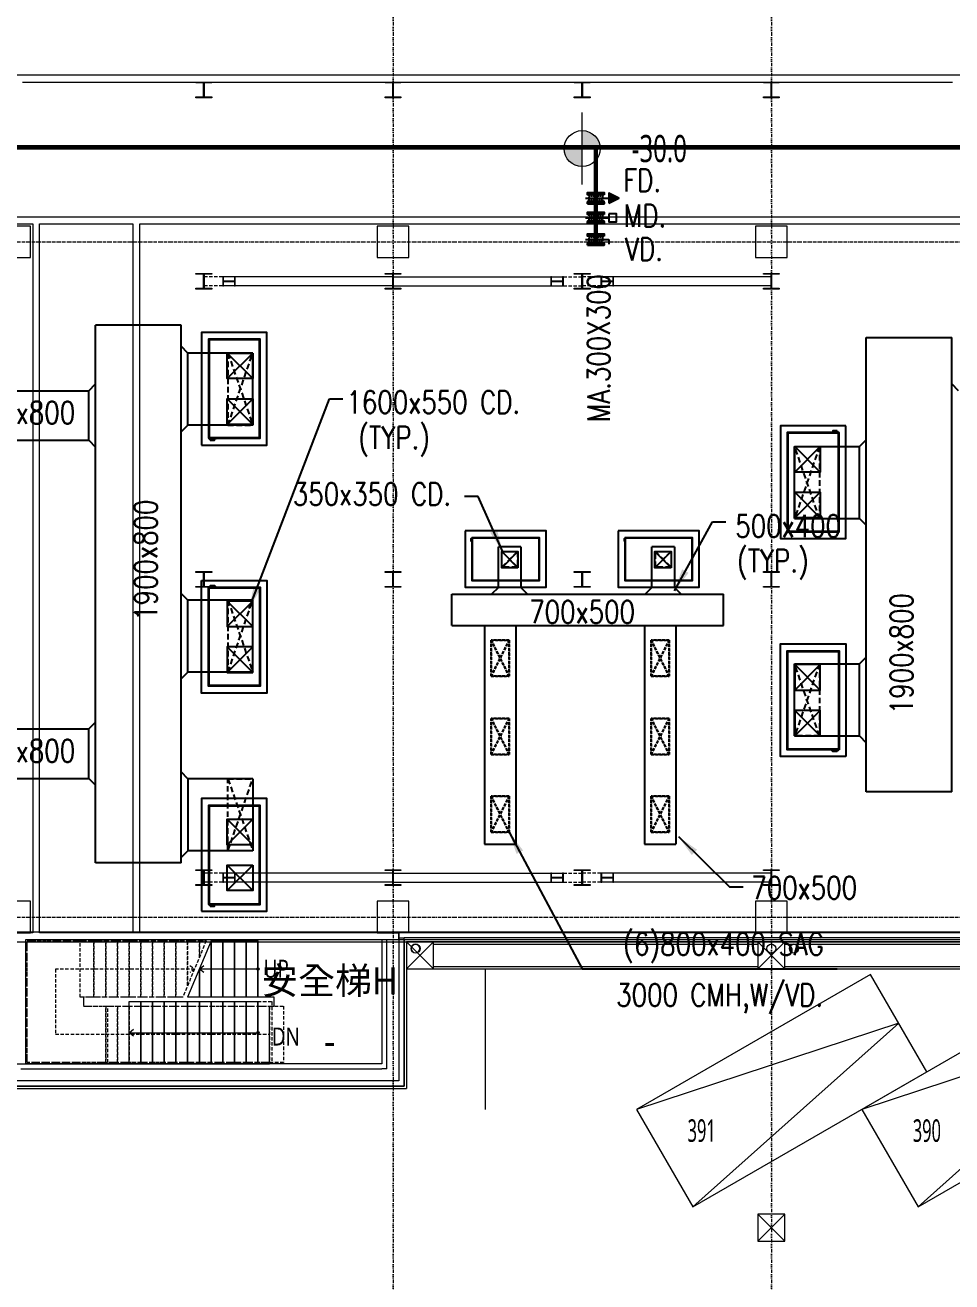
# Model space of a CAD drawing. Extents: x -76427 to 292734, y -42117 to 131250.
# Drawn here: x 68632 to 89208, y -8105 to 19815 of the extents above; entities that cross this region are included whole.
import ezdxf
from ezdxf.enums import TextEntityAlignment as Align

# ---------------------------------------------------------------- set-up
doc = ezdxf.new("R2010")
doc.units = 0
doc.header["$LTSCALE"] = 250
for name, pattern in [('H12PL1$0$JJP_三點線', [0.9, 0.3, -0.15, 0, -0.15, 0, -0.15, 0, -0.15]), ('H12PL1$0$JJP_虛線(退縮線、投影線、地下室範圍、非屬本工程、圖面分區)', [0.45, 0.3, -0.15]), ('H12PL1$0$虛線', [0.846667, 0.423333, -0.423333]), ('XFM2D05-200k$0$HIDDEN', [0.375, 0.25, -0.125]), ('XFM2D05-200k$0$HIDDEN2', [0.1875, 0.125, -0.0625]), ('XFM2Q05-200k$0$XFM2Q30$0$CENTER', [2, 1.25, -0.25, 0.25, -0.25])]:
    doc.linetypes.add(name, pattern=pattern)
for name, color, linetype in [('H12PL1$0$A-LABEL-HIGH.200K', 252, 'Continuous'), ('H12PL1$0$A-OBJE-MEP', 252, 'Continuous'), ('H12PL1$0$A-STRS', 252, 'Continuous'), ('H12PL1$0$A-TEXT', 252, 'Continuous'), ('H12PL1$0$A-WALL-EX', 252, 'Continuous'), ('H12PL1$0$A-WALL-IN', 252, 'Continuous'), ('H12PL1$0$A-WALL-IN.200K', 252, 'Continuous'), ('H12PL1$0$A-ZONE', 252, 'Continuous'), ('H12PL1$0$Hattch', 252, 'Continuous'), ('H12PL1$0$L10_14_DRAN', 252, 'Continuous'), ('H12PL1$0$L10_14_KABE1', 252, 'Continuous'), ('H12PL1$0$L10_14_PKG', 252, 'Continuous'), ('H12PL1$0$L10_14_PKG-NN', 252, 'Continuous'), ('H12PL1$0$L10_14_SITE', 252, 'Continuous'), ('H12PL1$0$L10_14_SUGATA3', 252, 'Continuous'), ('H12PL1$0$S-BEAM-SHOW.200K', 252, 'Continuous'), ('H12PL1$0$S-COL', 252, 'Continuous'), ('H12PL1$0$S-COL.200K', 252, 'Continuous'), ('H12PL1$0$S-FNDN', 252, 'Continuous'), ('H12PL1$0$S-GRID', 252, 'Continuous'), ('H12PL1$0$S-SLAB-SHOW', 252, 'Continuous'), ('H12PL1$0$S-SLAB-SHOW.200K', 252, 'Continuous'), ('XFM2D05-200k$0$M-CMDUCT-DAPR', 104, 'Continuous'), ('XFM2D05-200k$0$M-DUCT-DAPR', 3, 'Continuous'), ('XFM2D05-200k$0$M-DUCT-DIFFUSER', 2, 'Continuous'), ('XFM2D05-200k$0$M-DUCT-FLAN-L', 3, 'Continuous'), ('XFM2D05-200k$0$M-DUCT-TEXT', 4, 'Continuous'), ('XFM2D05-200k$0$M-HVAC-DUCT', 100, 'Continuous'), ('XFM2D05-200k$0$M-MAU-DUCT', 150, 'Continuous'), ('XFM2D05-200k$0$M-PIPE-TEXT-ARROR', 91, 'Continuous'), ('XFM2Q05-200k$0$XFM2Q30$0$COL', 8, 'XFM2Q05-200k$0$XFM2Q30$0$CENTER'), ('XFM2Q05-200k$0$XFM2Q30$0$FOUND', 3, 'Continuous'), ('XFM2Q05-200k$0$XFM2Q30$0$M-HVAC-CEQPM', 22, 'Continuous'), ('XFM2Q05-200k$0$XFM2Q30$0$M-HVAC-EQPM', 22, 'Continuous')]:
    doc.layers.add(name, color=color, linetype=linetype)
doc.styles.add('H12PL1$0$Standard', font='', dxfattribs={"width": 0.8})
doc.styles.add('XFM2D05-200k$0$AA-TXT', font='simplex.shx', dxfattribs={"bigfont": 'china.shx'})
doc.styles.get('H12PL1$0$Standard').set_extended_font_data('Microsoft JhengHei')
doc.dimstyles.new('XFM2D05-200k$0$adim-200', dxfattribs={"dimscale": 200, "dimtxt": 0.3, "dimasz": 2.5, "dimexe": 0.1, "dimexo": 0.5, "dimgap": 0.15, "dimtad": 0, "dimdec": 4, "dimzin": 3, "dimdsep": 46, "dimtxsty": 'XFM2D05-200k$0$AA-TXT', "dimcen": 2.5, "dimclrd": 256, "dimclre": 256, "dimclrt": 256, "dimadec": 0, "dimazin": 0, "dimtfac": 1, "dimtdec": 4, "dimtmove": 0, "dimatfit": 3, "dimfxl": 1, "dimtolj": 1, "dimtzin": 0, "dimarcsym": 0})

# ---------------------------------------------------------------- blocks, each defined once
blk = doc.blocks.new('H12PL1')
at = {"layer": 'H12PL1$0$Hattch', "linetype": 'Continuous', "lineweight": 0}
for points in [[(81000, 17071.41), (81400, 17071.41), (81369.55, 17224.48), (81282.84, 17354.25), (81153.07, 17440.96), (81000, 17471.41)], [(81000, 17071.41), (80600, 17071.41), (80630.45, 16918.33), (80717.16, 16788.56), (80846.93, 16701.85), (81000, 16671.41)]]:
    blk.add_hatch(color=256, dxfattribs=at).paths.add_polyline_path(points)
at = {"layer": 'H12PL1$0$A-LABEL-HIGH.200K', "lineweight": 0}
for p, q in [((81000, 16271.41), (81000, 17871.41)), ((80200, 17071.41), (81800, 17071.41))]:
    blk.add_line(p, q, dxfattribs=at)
blk.add_circle((81000, 17071.41), 400, dxfattribs=at)
at = {"layer": 'H12PL1$0$A-OBJE-MEP', "lineweight": 0, "flags": 128}
for points in [[(77395, -700, 1), (77205, -700, 1)], [(85795, -700, 1), (85605, -700, 1)]]:
    blk.add_lwpolyline(points, format="xyb", close=True, dxfattribs=at)
at = {"layer": 'H12PL1$0$A-OBJE-MEP', "lineweight": 0}
for centre in [(77300, -700), (85700, -700)]:
    blk.add_circle(centre, 100, dxfattribs=at)
at = {"layer": 'H12PL1$0$A-STRS', "linetype": 'H12PL1$0$虛線', "lineweight": 0}
for p, q in [((68680, -3230), (68680, -530)), ((68680, -530), (69853.32, -530)), ((69853.32, -530), (70160, -530)), ((70160, -530), (72651.69, -530)), ((70160, -1780), (69930, -1780)), ((69930, -1780), (69930, -1980)), ((72131.69, -1780), (70160, -1780)), ((69930, -1980), (70420, -1980)), ((70420, -1980), (74060, -1980)), ((70420, -3230), (68680, -3230)), ((74060, -3230), (70420, -3230))]:
    blk.add_line(p, q, dxfattribs=at)
at = {"layer": 'H12PL1$0$A-STRS', "linetype": 'H12PL1$0$JJP_虛線(退縮線、投影線、地下室範圍、非屬本工程、圖面分區)', "lineweight": 0}
for p, q in [((68680, -3230), (68680, -530)), ((68680, -530), (70160, -530)), ((69853.32, -1780), (69853.32, -530)), ((70160, -530), (70160, -1780)), ((70160, -530), (70160, -1780)), ((70160, -530), (70160, -1780)), ((70160, -1780), (70160, -530)), ((70160, -530), (70420, -530)), ((70160, -530), (70160, -1780)), ((70420, -530), (70420, -1780)), ((70420, -1780), (70420, -530)), ((70420, -530), (70680, -530)), ((70420, -530), (70420, -1780)), ((70680, -530), (70680, -1780)), ((70680, -1780), (70680, -530)), ((70680, -530), (70940, -530)), ((70680, -530), (70680, -1780)), ((70940, -530), (70940, -1780)), ((70940, -1780), (70940, -530)), ((70940, -530), (71200, -530)), ((70940, -530), (70940, -1780)), ((71200, -530), (71200, -1780)), ((71200, -1780), (71200, -530)), ((71200, -530), (71460, -530)), ((71200, -530), (71200, -1780)), ((71460, -530), (71460, -1780)), ((71460, -1780), (71460, -530)), ((71460, -530), (71720, -530)), ((71460, -530), (71460, -1780)), ((71720, -530), (71720, -1780)), ((71720, -1780), (71720, -530)), ((71720, -530), (71980, -530)), ((71720, -530), (71720, -1780)), ((71980, -530), (71980, -1780)), ((71980, -1780), (71980, -530)), ((71980, -530), (72240, -530)), ((71980, -530), (71980, -1780)), ((72651.69, -530), (72131.69, -1780)), ((72240, -530), (72240, -1519.64)), ((72240, -1519.64), (72240, -530)), ((72240, -530), (72500, -530)), ((72240, -530), (72240, -1519.64)), ((72500, -530), (72500, -894.65)), ((72500, -894.65), (72500, -530)), ((72500, -530), (72651.69, -530)), ((72500, -530), (72500, -894.65)), ((73535.65, -1780), (73535.65, -530)), ((72291.69, -1080), (72391.69, -1155)), ((70160, -1155), (69305, -1155)), ((69305, -1155), (69305, -2605)), ((72391.69, -1155), (70160, -1155)), ((72391.69, -1155), (72291.69, -1230)), ((69930, -1780), (69853.32, -1780)), ((70160, -1780), (69930, -1780)), ((69930, -1780), (69930, -1980)), ((70420, -1780), (70160, -1780)), ((70680, -1780), (70420, -1780)), ((70940, -1780), (70680, -1780)), ((71200, -1780), (70940, -1780)), ((71196.44, -1880), (71196.44, -3260)), ((71460, -1780), (71200, -1780)), ((71720, -1780), (71460, -1780)), ((71980, -1780), (71720, -1780)), ((72131.69, -1780), (71980, -1780)), ((73800, -1880), (74108.44, -1880)), ((74108.44, -1880), (74108.44, -3260)), ((69930, -1980), (70420, -1980)), ((70420, -3230), (70420, -1980)), ((70420, -3230), (70420, -1980)), ((70420, -1980), (70420, -3230)), ((70420, -3230), (70420, -1980)), ((70420, -1980), (70680, -1980)), ((70466.68, -3230), (70466.68, -1980)), ((70680, -3230), (70680, -1980)), ((70680, -1980), (70680, -3230)), ((70680, -3230), (70680, -1980)), ((70680, -1980), (70940, -1980)), ((70940, -3230), (70940, -1980)), ((70940, -1980), (70940, -3230)), ((70940, -3230), (70940, -1980)), ((70940, -1980), (71200, -1980)), ((71200, -3230), (71200, -1980)), ((71200, -1980), (71200, -3230)), ((71200, -3230), (71200, -1980)), ((71200, -1980), (71460, -1980)), ((71460, -3230), (71460, -1980)), ((71460, -1980), (71460, -3230)), ((71460, -3230), (71460, -1980)), ((71460, -1980), (71720, -1980)), ((71720, -3230), (71720, -1980)), ((71720, -1980), (71720, -3230)), ((71720, -3230), (71720, -1980)), ((71720, -1980), (71980, -1980)), ((71980, -3230), (71980, -1980)), ((71980, -1980), (71980, -3230)), ((71980, -3230), (71980, -1980)), ((71980, -1980), (72240, -1980)), ((72240, -3230), (72240, -1980)), ((72240, -1980), (72240, -3230)), ((72240, -3230), (72240, -1980)), ((72240, -1980), (72500, -1980)), ((72500, -3230), (72500, -1980)), ((72500, -1980), (72500, -3230)), ((72500, -3230), (72500, -1980)), ((72500, -1980), (72760, -1980)), ((72760, -3230), (72760, -1980)), ((72760, -1980), (72760, -3230)), ((72760, -3230), (72760, -1980)), ((72760, -1980), (73020, -1980)), ((73020, -3230), (73020, -1980)), ((73020, -1980), (73020, -3230)), ((73020, -3230), (73020, -1980)), ((73020, -1980), (73280, -1980)), ((73280, -3230), (73280, -1980)), ((73280, -1980), (73280, -3230)), ((73280, -3230), (73280, -1980)), ((73280, -1980), (73540, -1980)), ((73540, -3230), (73540, -1980)), ((73540, -1980), (73540, -3230)), ((73540, -3230), (73540, -1980)), ((73540, -1980), (73800, -1980)), ((73800, -3230), (73800, -1980)), ((73800, -1980), (73800, -3230)), ((73800, -3230), (73800, -1980)), ((73800, -1980), (74060, -1980)), ((74060, -1980), (74366.68, -1980)), ((74060, -3230), (74060, -1980)), ((74060, -1980), (74060, -3230)), ((74366.68, -1980), (74366.68, -3230)), ((69305, -2605), (70420, -2605)), ((70420, -2605), (73800, -2605)), ((73800, -2605), (74060, -2605)), ((70420, -3230), (68680, -3230)), ((70680, -3230), (70420, -3230)), ((70940, -3230), (70680, -3230)), ((71200, -3230), (70940, -3230)), ((71460, -3230), (71200, -3230)), ((71720, -3230), (71460, -3230)), ((71980, -3230), (71720, -3230)), ((72240, -3230), (71980, -3230)), ((72500, -3230), (72240, -3230)), ((72760, -3230), (72500, -3230)), ((73020, -3230), (72760, -3230)), ((73280, -3230), (73020, -3230)), ((73540, -3230), (73280, -3230)), ((73800, -3230), (73540, -3230)), ((74060, -3230), (73800, -3230)), ((74108.44, -3260), (73800, -3260)), ((74366.68, -3230), (74060, -3230))]:
    blk.add_line(p, q, dxfattribs=at)
at = {"layer": 'H12PL1$0$A-STRS', "lineweight": 0}
for p, q in [((72760, -530), (72240, -1780)), ((72760, -530), (73800, -530)), ((72760, -530), (72760, -1780)), ((72760, -1780), (72760, -530)), ((72760, -530), (73020, -530)), ((72760, -530), (72760, -1780)), ((73020, -530), (73020, -1780)), ((73020, -1780), (73020, -530)), ((73020, -530), (73280, -530)), ((73020, -530), (73020, -1780)), ((73280, -530), (73280, -1780)), ((73280, -1780), (73280, -530)), ((73280, -530), (73540, -530)), ((73280, -530), (73280, -1780)), ((73540, -530), (73540, -1780)), ((73540, -1780), (73540, -530)), ((73540, -530), (73800, -530)), ((73540, -530), (73540, -1780)), ((73800, -530), (73800, -1780)), ((73800, -530), (73800, -1780)), ((72500, -1155), (72600, -1080)), ((72500, -1155), (72500, -1780)), ((72500, -1780), (72500, -1155)), ((72500, -1155), (72500, -1780)), ((73540, -1155), (72500, -1155)), ((72600, -1230), (72500, -1155)), ((73800, -1155), (73540, -1155)), ((70940, -3260), (70940, -1880)), ((70940, -1880), (73800, -1880)), ((70940, -3260), (70940, -1880)), ((70940, -1880), (71200, -1880)), ((71200, -3260), (71200, -1880)), ((71200, -1880), (71200, -3260)), ((71200, -3260), (71200, -1880)), ((71200, -1880), (71460, -1880)), ((71460, -3260), (71460, -1880)), ((71460, -1880), (71460, -3260)), ((71460, -3260), (71460, -1880)), ((71460, -1880), (71720, -1880)), ((71720, -3260), (71720, -1880)), ((71720, -1880), (71720, -3260)), ((71720, -3260), (71720, -1880)), ((71720, -1880), (71980, -1880)), ((71980, -3260), (71980, -1880)), ((71980, -1880), (71980, -3260)), ((71980, -3260), (71980, -1880)), ((71980, -1880), (72240, -1880)), ((73800, -1780), (72240, -1780)), ((72500, -1780), (72240, -1780)), ((72240, -3260), (72240, -1880)), ((72240, -1880), (72240, -3260)), ((72240, -3260), (72240, -1880)), ((72240, -1880), (72500, -1880)), ((72760, -1780), (72500, -1780)), ((72500, -3260), (72500, -1880)), ((72500, -1880), (72500, -3260)), ((72500, -3260), (72500, -1880)), ((72500, -1880), (72760, -1880)), ((73020, -1780), (72760, -1780)), ((72760, -3260), (72760, -1880)), ((72760, -1880), (72760, -3260)), ((72760, -3260), (72760, -1880)), ((72760, -1880), (73020, -1880)), ((73280, -1780), (73020, -1780)), ((73020, -3260), (73020, -1880)), ((73020, -1880), (73020, -3260)), ((73020, -3260), (73020, -1880)), ((73020, -1880), (73280, -1880)), ((73540, -1780), (73280, -1780)), ((73280, -3260), (73280, -1880)), ((73280, -1880), (73280, -3260)), ((73280, -3260), (73280, -1880)), ((73280, -1880), (73540, -1880)), ((73800, -1780), (73540, -1780)), ((73540, -3260), (73540, -1880)), ((73540, -1880), (73540, -3260)), ((73540, -3260), (73540, -1880)), ((73540, -1880), (73800, -1880)), ((73800, -3260), (73800, -1880)), ((73800, -1880), (73800, -3260)), ((70940, -2570), (71040, -2495)), ((70940, -2570), (71200, -2570)), ((71040, -2645), (70940, -2570)), ((71200, -2570), (73540, -2570)), ((73540, -2570), (73800, -2570)), ((73800, -3260), (70940, -3260)), ((71200, -3260), (70940, -3260)), ((71460, -3260), (71200, -3260)), ((71720, -3260), (71460, -3260)), ((71980, -3260), (71720, -3260)), ((72240, -3260), (71980, -3260)), ((72500, -3260), (72240, -3260)), ((72760, -3260), (72500, -3260)), ((73020, -3260), (72760, -3260)), ((73280, -3260), (73020, -3260)), ((73540, -3260), (73280, -3260)), ((73800, -3260), (73540, -3260))]:
    blk.add_line(p, q, dxfattribs=at)
at = {"layer": 'H12PL1$0$A-STRS', "lineweight": 0, "flags": 128}
for points in [[(73800, -1180, -1), (73800, -1130, -1)], [(73800, -2595, -1), (73800, -2545, -1)]]:
    blk.add_lwpolyline(points, format="xyb", close=True, dxfattribs=at)
at = {"layer": 'H12PL1$0$A-WALL-EX', "lineweight": 0}
for p, q in [((77050, -350), (76930, -350)), ((76930, -350), (76930, -465)), ((77050, -350), (76930, -350)), ((76930, -465), (77050, -465)), ((76930, -465), (77050, -465)), ((126700, -465), (77050, -465))]:
    blk.add_line(p, q, dxfattribs=at)
at = {"layer": 'H12PL1$0$A-WALL-EX', "lineweight": 0, "flags": 128}
for points in [[(76930, -350), (76930, -3640)], [(77050, -350), (76930, -350)], [(126735, -350), (77050, -350)], [(77050, -500), (77050, -465)], [(77050, -3640), (77050, -465)], [(77050, -500), (126700, -500)], [(77050, -500), (126700, -500)], [(77050, -500), (126700, -500)], [(77050, -500), (126700, -500)], [(77050, -500), (126700, -500)], [(77050, -500), (126700, -500)], [(77050, -500), (126700, -500)], [(77050, -500), (126700, -500)], [(68150, -3760), (77050, -3760)], [(76930, -3640), (68270, -3640)], [(77050, -3760), (77050, -3640)]]:
    blk.add_lwpolyline(points, dxfattribs=at)
at = {"layer": 'H12PL1$0$A-WALL-IN', "lineweight": 0, "flags": 128}
for points in [[(68650, -3259.5), (68650, -500)], [(68650, -500), (76549.5, -500)], [(68800, -350), (68750, -350)], [(76450, -350), (68950, -350)], [(76549.5, -500), (76549.5, -3259.5)], [(76662.5, -3372.5), (76662.5, -500)], [(76662.5, -500), (76930, -500)], [(76930, -500), (76930, -350)], [(76549.5, -3259.5), (68650, -3259.5)], [(68537, -3372.5), (68650, -3372.5)], [(68650, -3372.5), (76549.5, -3372.5)], [(76662.5, -3372.5), (76549.5, -3372.5)]]:
    blk.add_lwpolyline(points, dxfattribs=at)
at = {"layer": 'H12PL1$0$A-WALL-IN.200K', "lineweight": 0, "flags": 128}
for points in [[(243150, 18700), (39500, 18700)], [(68575, 18550), (72425, 18550)], [(72775, 18550), (76625, 18550)], [(76975, 18550), (80825, 18550)], [(81175, 18550), (85025, 18550)], [(85375, 18550), (89225, 18550)], [(167450, 15550), (42650, 15550)], [(42800, 15400), (68800, 15400)], [(68800, 15400), (68800, -350)], [(68950, 15400), (71025, 15400)], [(68950, -350), (68950, 15400)], [(71025, 15400), (71025, -330)], [(71175, 15400), (93150, 15400)], [(71175, -330), (71175, 15400)], [(71025, -330), (71175, -330)]]:
    blk.add_lwpolyline(points, dxfattribs=at)
at = {"layer": 'H12PL1$0$L10_14_DRAN', "lineweight": 0}
for centre in [(77300, -700), (85200, -700)]:
    blk.add_circle(centre, 100, dxfattribs=at)
at = {"layer": 'H12PL1$0$L10_14_KABE1', "lineweight": 0}
for p, q in [((126650, -550), (77100, -550)), ((77100, -550), (77100, -3810)), ((68100, -3810), (77100, -3810))]:
    blk.add_line(p, q, dxfattribs=at)
at = {"layer": 'H12PL1$0$L10_14_PKG', "lineweight": 0, "flags": 128}
for points in [[(83456.49, -6441.61), (88652.64, -3441.61), (87402.64, -1276.55), (82206.49, -4276.55)], [(88456.49, -6441.61), (93652.64, -3441.61), (92402.64, -1276.55), (87206.49, -4276.55)]]:
    blk.add_lwpolyline(points, close=True, dxfattribs=at)
for points in [[(83456.49, -6441.61), (88027.64, -2359.08), (82206.49, -4276.55)], [(88456.49, -6441.61), (93027.64, -2359.08), (87206.49, -4276.55)]]:
    blk.add_lwpolyline(points, dxfattribs=at)
at = {"layer": 'H12PL1$0$L10_14_SITE', "lineweight": 0}
blk.add_line((78850, -4276.55), (78850, -1150), dxfattribs=at)
at = {"layer": 'H12PL1$0$L10_14_SUGATA3', "lineweight": 0}
for p, q in [((77100, -550), (77700, -1150)), ((77100, -1150), (77700, -550)), ((84900, -1150), (85500, -550)), ((84900, -550), (85500, -1150)), ((77700, -600), (84900, -600)), ((85500, -600), (93300, -600)), ((77700, -1100), (84900, -1100)), ((85500, -1100), (93300, -1100)), ((77700, -1150), (126050, -1150)), ((84900, -7200), (85500, -6600)), ((84900, -6600), (85500, -7200))]:
    blk.add_line(p, q, dxfattribs=at)
at = {"layer": 'H12PL1$0$L10_14_SUGATA3', "lineweight": 0, "flags": 128}
for points in [[(77100, -1150), (77700, -1150), (77700, -550), (77100, -550)], [(84900, -1150), (85500, -1150), (85500, -550), (84900, -550)], [(84900, -7200), (85500, -7200), (85500, -6600), (84900, -6600)]]:
    blk.add_lwpolyline(points, close=True, dxfattribs=at)
at = {"layer": 'H12PL1$0$S-BEAM-SHOW.200K', "linetype": 'H12PL1$0$JJP_虛線(退縮線、投影線、地下室範圍、非屬本工程、圖面分區)', "lineweight": 0}
for p, q in [((73017.65, 14225), (72600, 14225)), ((72600, 14225), (72600, 14025)), ((73017.65, 14025), (72600, 14025)), ((80582.35, 14225), (81000, 14225)), ((80582.35, 14025), (81000, 14025)), ((81417.65, 14225), (81000, 14225)), ((81417.65, 14025), (81000, 14025)), ((73017.65, 975), (72600, 975)), ((72600, 975), (72600, 775)), ((80582.35, 975), (81000, 975)), ((81417.65, 975), (81000, 975)), ((73017.65, 775), (72600, 775)), ((80582.35, 775), (81000, 775)), ((81417.65, 775), (81000, 775))]:
    blk.add_line(p, q, dxfattribs=at)
at = {"layer": 'H12PL1$0$S-BEAM-SHOW.200K', "lineweight": 0}
for p, q in [((76800, 14225), (73017.65, 14225)), ((73034.45, 14225), (73017.65, 14225)), ((73017.65, 14225), (73017.65, 14025)), ((76800, 14025), (73017.65, 14025)), ((73017.65, 14025), (73034.45, 14025)), ((73034.45, 14135), (73034.45, 14225)), ((73036.91, 14130.76), (73034.45, 14135)), ((73034.45, 14115), (73036.91, 14119.24)), ((73034.45, 14025), (73034.45, 14115)), ((73042.85, 14129), (73036.91, 14130.76)), ((73036.91, 14119.24), (73042.85, 14121)), ((73272.46, 14129), (73042.85, 14129)), ((73042.85, 14121), (73272.46, 14121)), ((73278.4, 14130.76), (73272.46, 14129)), ((73272.46, 14121), (73278.4, 14119.24)), ((73280.86, 14135), (73278.4, 14130.76)), ((73278.4, 14119.24), (73280.86, 14115)), ((73297.66, 14225), (73280.86, 14225)), ((73280.86, 14225), (73280.86, 14135)), ((73280.86, 14115), (73280.86, 14025)), ((73280.86, 14025), (73297.66, 14025)), ((73297.66, 14025), (73297.66, 14225)), ((76800, 14225), (80582.35, 14225)), ((76800, 14025), (80582.35, 14025)), ((80319.14, 14225), (80302.34, 14225)), ((80302.34, 14225), (80302.34, 14025)), ((80302.34, 14025), (80319.14, 14025)), ((80319.14, 14135), (80319.14, 14225)), ((80321.6, 14130.76), (80319.14, 14135)), ((80319.14, 14115), (80321.6, 14119.24)), ((80319.14, 14025), (80319.14, 14115)), ((80327.54, 14129), (80321.6, 14130.76)), ((80321.6, 14119.24), (80327.54, 14121)), ((80557.15, 14129), (80327.54, 14129)), ((80327.54, 14121), (80557.15, 14121)), ((80563.09, 14130.76), (80557.15, 14129)), ((80557.15, 14121), (80563.09, 14119.24)), ((80565.55, 14135), (80563.09, 14130.76)), ((80563.09, 14119.24), (80565.55, 14115)), ((80582.35, 14225), (80565.55, 14225)), ((80565.55, 14225), (80565.55, 14135)), ((80565.55, 14115), (80565.55, 14025)), ((80565.55, 14025), (80582.35, 14025)), ((80582.35, 14025), (80582.35, 14225)), ((85200, 14225), (81417.65, 14225)), ((81434.45, 14225), (81417.65, 14225)), ((81417.65, 14225), (81417.65, 14025)), ((85200, 14025), (81417.65, 14025)), ((81417.65, 14025), (81434.45, 14025)), ((81434.45, 14135), (81434.45, 14225)), ((81436.91, 14130.76), (81434.45, 14135)), ((81434.45, 14115), (81436.91, 14119.24)), ((81434.45, 14025), (81434.45, 14115)), ((81442.85, 14129), (81436.91, 14130.76)), ((81436.91, 14119.24), (81442.85, 14121)), ((81672.46, 14129), (81442.85, 14129)), ((81442.85, 14121), (81672.46, 14121)), ((81678.4, 14130.76), (81672.46, 14129)), ((81672.46, 14121), (81678.4, 14119.24)), ((81680.86, 14135), (81678.4, 14130.76)), ((81678.4, 14119.24), (81680.86, 14115)), ((81697.66, 14225), (81680.86, 14225)), ((81680.86, 14225), (81680.86, 14135)), ((81680.86, 14115), (81680.86, 14025)), ((81680.86, 14025), (81697.66, 14025)), ((81697.66, 14025), (81697.66, 14225)), ((85200, 14225), (85200, 14025)), ((76800, 975), (73017.65, 975)), ((73034.45, 975), (73017.65, 975)), ((73017.65, 975), (73017.65, 775)), ((73034.45, 885), (73034.45, 975)), ((73036.91, 880.76), (73034.45, 885)), ((73034.45, 865), (73036.91, 869.24)), ((73034.45, 775), (73034.45, 865)), ((73042.85, 879), (73036.91, 880.76)), ((73036.91, 869.24), (73042.85, 871)), ((73272.46, 879), (73042.85, 879)), ((73042.85, 871), (73272.46, 871)), ((73278.4, 880.76), (73272.46, 879)), ((73272.46, 871), (73278.4, 869.24)), ((73280.86, 885), (73278.4, 880.76)), ((73278.4, 869.24), (73280.86, 865)), ((73297.66, 975), (73280.86, 975)), ((73280.86, 975), (73280.86, 885)), ((73280.86, 865), (73280.86, 775)), ((73297.66, 775), (73297.66, 975)), ((76800, 975), (80582.35, 975)), ((80319.14, 975), (80302.34, 975)), ((80302.34, 975), (80302.34, 775)), ((80319.14, 885), (80319.14, 975)), ((80321.6, 880.76), (80319.14, 885)), ((80319.14, 865), (80321.6, 869.24)), ((80319.14, 775), (80319.14, 865)), ((80327.54, 879), (80321.6, 880.76)), ((80321.6, 869.24), (80327.54, 871)), ((80557.15, 879), (80327.54, 879)), ((80327.54, 871), (80557.15, 871)), ((80563.09, 880.76), (80557.15, 879)), ((80557.15, 871), (80563.09, 869.24)), ((80565.55, 885), (80563.09, 880.76)), ((80563.09, 869.24), (80565.55, 865)), ((80582.35, 975), (80565.55, 975)), ((80565.55, 975), (80565.55, 885)), ((80565.55, 865), (80565.55, 775)), ((80582.35, 775), (80582.35, 975)), ((85200, 975), (81417.65, 975)), ((81434.45, 975), (81417.65, 975)), ((81417.65, 975), (81417.65, 775)), ((81434.45, 885), (81434.45, 975)), ((81436.91, 880.76), (81434.45, 885)), ((81434.45, 865), (81436.91, 869.24)), ((81434.45, 775), (81434.45, 865)), ((81442.85, 879), (81436.91, 880.76)), ((81436.91, 869.24), (81442.85, 871)), ((81672.46, 879), (81442.85, 879)), ((81442.85, 871), (81672.46, 871)), ((81678.4, 880.76), (81672.46, 879)), ((81672.46, 871), (81678.4, 869.24)), ((81680.86, 885), (81678.4, 880.76)), ((81678.4, 869.24), (81680.86, 865)), ((81697.66, 975), (81680.86, 975)), ((81680.86, 975), (81680.86, 885)), ((81680.86, 865), (81680.86, 775)), ((81697.66, 775), (81697.66, 975)), ((85200, 975), (85200, 775)), ((76800, 775), (73017.65, 775)), ((73017.65, 775), (73034.45, 775)), ((73280.86, 775), (73297.66, 775)), ((76800, 775), (80582.35, 775)), ((80302.34, 775), (80319.14, 775)), ((80565.55, 775), (80582.35, 775)), ((85200, 775), (81417.65, 775)), ((81417.65, 775), (81434.45, 775)), ((81680.86, 775), (81697.66, 775))]:
    blk.add_line(p, q, dxfattribs=at)
at = {"layer": 'H12PL1$0$S-COL', "lineweight": 0, "flags": 128}
for points in [[(68050, 14650), (68750, 14650), (68750, 15350), (68050, 15350)], [(76450, 14650), (77150, 14650), (77150, 15350), (76450, 15350)], [(84850, 14650), (85550, 14650), (85550, 15350), (84850, 15350)]]:
    blk.add_lwpolyline(points, close=True, dxfattribs=at)
for points in [[(68270, -350), (68750, -350), (68750, 350), (68050, 350), (68050, -350)], [(77150, -350), (77150, 350), (76450, 350), (76450, -350), (76930, -350)], [(85550, -350), (85550, 350), (84850, 350), (84850, -350)]]:
    blk.add_lwpolyline(points, dxfattribs=at)
at = {"layer": 'H12PL1$0$S-COL.200K', "lineweight": 0, "flags": 128}
for points in [[(72775, 18550), (72775, 18531), (72613, 18531, 0.41421356), (72606, 18524), (72606, 18226, 0.41421356), (72613, 18219), (72775, 18219), (72775, 18200), (72425, 18200), (72425, 18219), (72587, 18219, 0.41421356), (72594, 18226), (72594, 18524, 0.41421356), (72587, 18531), (72425, 18531), (72425, 18550)], [(76975, 18550), (76975, 18531), (76813, 18531, 0.41421356), (76806, 18524), (76806, 18226, 0.41421356), (76813, 18219), (76975, 18219), (76975, 18200), (76625, 18200), (76625, 18219), (76787, 18219, 0.41421356), (76794, 18226), (76794, 18524, 0.41421356), (76787, 18531), (76625, 18531), (76625, 18550)], [(81175, 18550), (81175, 18531), (81013, 18531, 0.41421356), (81006, 18524), (81006, 18226, 0.41421356), (81013, 18219), (81175, 18219), (81175, 18200), (80825, 18200), (80825, 18219), (80987, 18219, 0.41421356), (80994, 18226), (80994, 18524, 0.41421356), (80987, 18531), (80825, 18531), (80825, 18550)], [(85375, 18550), (85375, 18531), (85213, 18531, 0.41421356), (85206, 18524), (85206, 18226, 0.41421356), (85213, 18219), (85375, 18219), (85375, 18200), (85025, 18200), (85025, 18219), (85187, 18219, 0.41421356), (85194, 18226), (85194, 18524, 0.41421356), (85187, 18531), (85025, 18531), (85025, 18550)], [(72775, 14300), (72775, 14281), (72613, 14281, 0.41421356), (72606, 14274), (72606, 13976, 0.41421356), (72613, 13969), (72775, 13969), (72775, 13950), (72425, 13950), (72425, 13969), (72587, 13969, 0.41421356), (72594, 13976), (72594, 14274, 0.41421356), (72587, 14281), (72425, 14281), (72425, 14300)], [(76975, 14300), (76975, 14281), (76813, 14281, 0.41421356), (76806, 14274), (76806, 13976, 0.41421356), (76813, 13969), (76975, 13969), (76975, 13950), (76625, 13950), (76625, 13969), (76787, 13969, 0.41421356), (76794, 13976), (76794, 14274, 0.41421356), (76787, 14281), (76625, 14281), (76625, 14300)], [(81175, 14300), (81175, 14281), (81013, 14281, 0.41421356), (81006, 14274), (81006, 13976, 0.41421356), (81013, 13969), (81175, 13969), (81175, 13950), (80825, 13950), (80825, 13969), (80987, 13969, 0.41421356), (80994, 13976), (80994, 14274, 0.41421356), (80987, 14281), (80825, 14281), (80825, 14300)], [(85375, 14300), (85375, 14281), (85213, 14281, 0.41421356), (85206, 14274), (85206, 13976, 0.41421356), (85213, 13969), (85375, 13969), (85375, 13950), (85025, 13950), (85025, 13969), (85187, 13969, 0.41421356), (85194, 13976), (85194, 14274, 0.41421356), (85187, 14281), (85025, 14281), (85025, 14300)], [(72775, 7675), (72775, 7656), (72613, 7656, 0.41421356), (72606, 7649), (72606, 7351, 0.41421356), (72613, 7344), (72775, 7344), (72775, 7325), (72425, 7325), (72425, 7344), (72587, 7344, 0.41421356), (72594, 7351), (72594, 7649, 0.41421356), (72587, 7656), (72425, 7656), (72425, 7675)], [(76975, 7675), (76975, 7656), (76813, 7656, 0.41421356), (76806, 7649), (76806, 7351, 0.41421356), (76813, 7344), (76975, 7344), (76975, 7325), (76625, 7325), (76625, 7344), (76787, 7344, 0.41421356), (76794, 7351), (76794, 7649, 0.41421356), (76787, 7656), (76625, 7656), (76625, 7675)], [(81175, 7675), (81175, 7656), (81013, 7656, 0.41421356), (81006, 7649), (81006, 7351, 0.41421356), (81013, 7344), (81175, 7344), (81175, 7325), (80825, 7325), (80825, 7344), (80987, 7344, 0.41421356), (80994, 7351), (80994, 7649, 0.41421356), (80987, 7656), (80825, 7656), (80825, 7675)], [(85375, 7675), (85375, 7656), (85213, 7656, 0.41421356), (85206, 7649), (85206, 7351, 0.41421356), (85213, 7344), (85375, 7344), (85375, 7325), (85025, 7325), (85025, 7344), (85187, 7344, 0.41421356), (85194, 7351), (85194, 7649, 0.41421356), (85187, 7656), (85025, 7656), (85025, 7675)], [(72775, 1050), (72775, 1031), (72613, 1031, 0.41421356), (72606, 1024), (72606, 726, 0.41421356), (72613, 719), (72775, 719), (72775, 700), (72425, 700), (72425, 719), (72587, 719, 0.41421356), (72594, 726), (72594, 1024, 0.41421356), (72587, 1031), (72425, 1031), (72425, 1050)], [(76975, 1050), (76975, 1031), (76813, 1031, 0.41421356), (76806, 1024), (76806, 726, 0.41421356), (76813, 719), (76975, 719), (76975, 700), (76625, 700), (76625, 719), (76787, 719, 0.41421356), (76794, 726), (76794, 1024, 0.41421356), (76787, 1031), (76625, 1031), (76625, 1050)], [(81175, 1050), (81175, 1031), (81013, 1031, 0.41421356), (81006, 1024), (81006, 726, 0.41421356), (81013, 719), (81175, 719), (81175, 700), (80825, 700), (80825, 719), (80987, 719, 0.41421356), (80994, 726), (80994, 1024, 0.41421356), (80987, 1031), (80825, 1031), (80825, 1050)], [(85375, 1050), (85375, 1031), (85213, 1031, 0.41421356), (85206, 1024), (85206, 726, 0.41421356), (85213, 719), (85375, 719), (85375, 700), (85025, 700), (85025, 719), (85187, 719, 0.41421356), (85194, 726), (85194, 1024, 0.41421356), (85187, 1031), (85025, 1031), (85025, 1050)]]:
    blk.add_lwpolyline(points, format="xyb", close=True, dxfattribs=at)
at = {"layer": 'H12PL1$0$S-FNDN', "lineweight": 0, "flags": 128}
blk.add_lwpolyline([(43500, 74700), (18300, 74700), (18300, 15000), (18125, 15000), (18125, -550), (93300, -550), (93300, 74700)], close=True, dxfattribs=at)
at = {"layer": 'H12PL1$0$S-GRID', "linetype": 'H12PL1$0$JJP_三點線', "lineweight": 0}
for p, q in [((76800, 128250), (76800, -28000)), ((85200, 128250), (85200, -28000)), ((-29000, 15000), (289600, 15000)), ((-29000, 0), (289600, 0))]:
    blk.add_line(p, q, dxfattribs=at)
at = {"layer": 'H12PL1$0$S-SLAB-SHOW', "lineweight": 0, "flags": 128}
for points in [[(77050, -3760), (68150, -3760), (68150, -3260), (74060, -3260), (74060, -1980), (74160, -1980), (74160, -1780), (73800, -1780), (73800, -500), (77050, -500)], [(76550, -500), (76550, -3260), (74060, -3260), (74060, -1980), (74160, -1980), (74160, -1780), (73800, -1780), (73800, -500)]]:
    blk.add_lwpolyline(points, close=True, dxfattribs=at)
at = {"layer": 'H12PL1$0$S-SLAB-SHOW.200K', "lineweight": 0, "flags": 128}
blk.add_lwpolyline([(18450, 10975), (18450, -330), (93300, -330), (93300, 15550), (97475, 15550), (97475, 18700), (39500, 18700), (39500, 10975)], close=True, dxfattribs=at)
at = {"layer": 'H12PL1$0$A-LABEL-HIGH.200K', "lineweight": 0, "insert": (82100, 16761.52), "char_height": 600, "attachment_point": 7, "style": 'H12PL1$0$Standard'}
blk.add_mtext('\\A1;{\\W0.68;-30.0}', dxfattribs=at)
at = {"layer": 'H12PL1$0$A-TEXT', "linetype": 'Continuous', "lineweight": 0, "char_height": 400, "attachment_point": 4, "style": 'H12PL1$0$Standard'}
for s, insert in [('\\A1;UP', (73929.75, -1151.59)), ('\\A1;DN', (74108.44, -2654.81))]:
    blk.add_mtext(s, dxfattribs=dict(at, insert=insert))
at = {"layer": 'H12PL1$0$A-ZONE', "style": 'H12PL1$0$Standard'}
for s, p in [('安全梯H', (75393.11, -1114.51)), ('-', (75393.11, -2456.4))]:
    blk.add_text(s, height=600, dxfattribs=at).set_placement(p, align=Align.TOP_CENTER)
at = {"layer": 'H12PL1$0$L10_14_PKG-NN', "linetype": 'Continuous', "lineweight": 0, "char_height": 500, "attachment_point": 4, "style": 'H12PL1$0$Standard'}
for s, insert in [('\\A1;{\\W0.56;391}', (83340.31, -4747.71)), ('\\A1;{\\W0.56;390}', (88340.31, -4748.56))]:
    blk.add_mtext(s, dxfattribs=dict(at, insert=insert))
blk = doc.blocks.new('XFM2Q05-200k$0$XFM2Q30$0$A3-PAHU-27600 CMH')
at = {"layer": 'XFM2Q05-200k$0$XFM2Q30$0$FOUND'}
blk.add_lwpolyline([(2005, -1791), (2005, -3241), (4505, -3241), (4505, -1791)], close=True, dxfattribs=at)
at = {"layer": 'XFM2Q05-200k$0$XFM2Q30$0$M-HVAC-EQPM'}
for p, q in [((2115, -2046), (2144, -2046)), ((3030, -2926), (2462, -2358)), ((2462, -2926), (3030, -2358)), ((4048, -2926), (3480, -2358)), ((3480, -2926), (4048, -2358))]:
    blk.add_line(p, q, dxfattribs=at)
for points in [[(2155, -1941), (2155, -3091), (4355, -3091), (4355, -1941)], [(2170, -1956), (2170, -3076), (4340, -3076), (4340, -1956)], [(3030, -2926), (2462, -2926), (2462, -2358), (3030, -2358)], [(4048, -2926), (3480, -2926), (3480, -2358), (4048, -2358)]]:
    blk.add_lwpolyline(points, close=True, dxfattribs=at)
for points in [[(2115, -1981), (2115, -2080), (2144, -2080)], [(2115, -1981), (2144, -1981)], [(2155, -2106), (2144, -2106), (2144, -1956), (2155, -1956)]]:
    blk.add_lwpolyline(points, dxfattribs=at)
blk = doc.blocks.new('XFM2Q05-200k$0$XFM2Q30$0$A$C4D9F7E60')
at = {"layer": 'XFM2Q05-200k$0$XFM2Q30$0$COL', "xscale": 0.1000000000058208, "yscale": 0.1000000000058208, "zscale": 0.1000000000058208, "rotation": 180}
blk.add_blockref('XFM2Q05-200k$0$XFM2Q30$0$A3-PAHU-27600 CMH', (450.5, -179.1), dxfattribs=at)
blk = doc.blocks.new('XFM2Q05-200k$0$XFM2Q30$0$A3-PAHU-6000 CMH')
at = {"layer": 'XFM2Q05-200k$0$XFM2Q30$0$FOUND'}
blk.add_lwpolyline([(2591, -547), (2591, -1797), (4391, -1797), (4391, -547)], close=True, dxfattribs=at)
at = {"layer": 'XFM2Q05-200k$0$XFM2Q30$0$M-HVAC-CEQPM'}
for p, q in [((2721, -749), (2735, -749)), ((3765, -1363), (3405, -1003)), ((3405, -1363), (3765, -1003))]:
    blk.add_line(p, q, dxfattribs=at)
for points in [[(2721, -717), (2721, -766), (2735, -766)], [(2721, -717), (2735, -717)], [(2741, -779), (2735, -779), (2735, -704), (2741, -704)]]:
    blk.add_lwpolyline(points, dxfattribs=at)
for points in [[(2741, -697), (2741, -1647), (4241, -1647), (4241, -697)], [(2748, -704), (2748, -1639), (4233, -1639), (4233, -704)], [(3765, -1363), (3405, -1363), (3405, -1003), (3765, -1003)]]:
    blk.add_lwpolyline(points, close=True, dxfattribs=at)
blk = doc.blocks.new('XFM2Q05-200k')
at = {"yscale": 10, "zscale": 10}
for p, xscale, rotation in [((72550, 12986), 10, 270), ((86853, 8411), 10, 90.00000000000001), ((72550, 4976), -10, 270), ((86853, 6066), -10, 90), ((72550, 2630), 10, 270)]:
    blk.add_blockref('XFM2Q05-200k$0$XFM2Q30$0$A$C4D9F7E60', p, dxfattribs=dict(at, xscale=xscale, rotation=rotation))
at = {"layer": 'XFM2Q05-200k$0$XFM2Q30$0$M-HVAC-EQPM'}
for p in [(75809, 9124), (79209, 9124)]:
    blk.add_blockref('XFM2Q05-200k$0$XFM2Q30$0$A3-PAHU-6000 CMH', p, dxfattribs=at)
blk = doc.blocks.new('XFM2D05-200k')
at = {"layer": 'XFM2D05-200k$0$M-DUCT-DAPR'}
blk.add_hatch(color=256, dxfattribs=at).paths.add_polyline_path([(81591, 15857), (81816, 15969), (81591, 16081)])
at = {"layer": 'XFM2D05-200k$0$M-CMDUCT-DAPR', "elevation": 0}
blk.add_lwpolyline([(81591, 15857), (81816, 15969), (81591, 16081)], close=True, dxfattribs=at)
at = {"layer": 'XFM2D05-200k$0$M-DUCT-DAPR'}
for p, q in [((81073, 15969, 0), (81591, 15969, 0)), ((81093, 16069, 0), (81513, 16069, 0)), ((81093, 15869, 0), (81513, 15869, 0)), ((81073, 15535, 0), (81591, 15535, 0)), ((81093, 15635, 0), (81513, 15635, 0)), ((81093, 15435, 0), (81513, 15435, 0)), ((81093, 15151, 0), (81513, 15151, 0)), ((81073, 15051, 0), (81591, 15051, 0)), ((81093, 14951, 0), (81513, 14951, 0)), ((81591, 15051, 0), (81591, 14950, 0))]:
    blk.add_line(p, q, dxfattribs=at)
at = {"layer": 'XFM2D05-200k$0$M-DUCT-DAPR', "color": 1}
for points in [[(81488, 16044), (81118, 16044), (81118, 16094), (81488, 16094)], [(81118, 15844), (81488, 15844), (81488, 15894), (81118, 15894)], [(81488, 15610), (81118, 15610), (81118, 15660), (81488, 15660)], [(81118, 15410), (81488, 15410), (81488, 15460), (81118, 15460)], [(81488, 15126), (81118, 15126), (81118, 15176), (81488, 15176)], [(81118, 14926), (81488, 14926), (81488, 14976), (81118, 14976)]]:
    blk.add_lwpolyline(points, close=True, dxfattribs=at)
at = {"layer": 'XFM2D05-200k$0$M-DUCT-DAPR', "linetype": 'XFM2D05-200k$0$HIDDEN2'}
for points in [[(81453, 15919), (81153, 15919), (81153, 16019), (81453, 16019)], [(81453, 15485), (81153, 15485), (81153, 15585), (81453, 15585)], [(81453, 15001), (81153, 15001), (81153, 15101), (81453, 15101)]]:
    blk.add_lwpolyline(points, close=True, dxfattribs=at)
at = {"layer": 'XFM2D05-200k$0$M-DUCT-DIFFUSER', "linetype": 'XFM2D05-200k$0$HIDDEN'}
for p, q in [((79379, 5350), (78979, 6150)), ((78979, 5350), (79379, 6150)), ((79379, 6150), (78979, 5350)), ((78979, 6150), (79379, 5350)), ((82931, 5350), (82531, 6150)), ((82531, 5350), (82931, 6150)), ((82931, 6150), (82531, 5350)), ((82531, 6150), (82931, 5350)), ((79379, 3613), (78979, 4413)), ((78979, 3613), (79379, 4413)), ((79379, 4413), (78979, 3613)), ((78979, 4413), (79379, 3613)), ((82931, 3613), (82531, 4413)), ((82531, 3613), (82931, 4413)), ((82931, 4413), (82531, 3613)), ((82531, 4413), (82931, 3613)), ((79379, 1882), (78979, 2682)), ((78979, 1882), (79379, 2682)), ((79379, 2682), (78979, 1882)), ((78979, 2682), (79379, 1882)), ((82931, 1882), (82531, 2682)), ((82531, 1882), (82931, 2682)), ((82931, 2682), (82531, 1882)), ((82531, 2682), (82931, 1882))]:
    blk.add_line(p, q, dxfattribs=at)
for points in [[(79379, 5350), (79379, 6150), (78979, 6150), (78979, 5350)], [(79379, 6150), (79379, 5350), (78979, 5350), (78979, 6150)], [(82931, 5350), (82931, 6150), (82531, 6150), (82531, 5350)], [(82931, 6150), (82931, 5350), (82531, 5350), (82531, 6150)], [(79379, 3613), (79379, 4413), (78979, 4413), (78979, 3613)], [(79379, 4413), (79379, 3613), (78979, 3613), (78979, 4413)], [(82931, 3613), (82931, 4413), (82531, 4413), (82531, 3613)], [(82931, 4413), (82931, 3613), (82531, 3613), (82531, 4413)], [(79379, 1882), (79379, 2682), (78979, 2682), (78979, 1882)], [(79379, 2682), (79379, 1882), (78979, 1882), (78979, 2682)], [(82931, 1882), (82931, 2682), (82531, 2682), (82531, 1882)], [(82931, 2682), (82931, 1882), (82531, 1882), (82531, 2682)]]:
    blk.add_lwpolyline(points, close=True, dxfattribs=at)
at = {"layer": 'XFM2D05-200k$0$M-DUCT-FLAN-L', "elevation": 0}
blk.add_lwpolyline([(81591, 15625), (81591, 15445), (81760, 15445), (81760, 15625)], close=True, dxfattribs=at)
at = {"layer": 'XFM2D05-200k$0$M-HVAC-DUCT', "ltscale": 3}
for p, q in [((70194, 1202), (70194, 13147)), ((72094, 13147), (70194, 13147)), ((72094, 1202), (72094, 13147)), ((87308, 2782), (87308, 12874)), ((87308, 12874), (89208, 12874)), ((89208, 2782), (89208, 12874)), ((72244, 12529), (72094, 12679)), ((73685, 12529), (72244, 12529)), ((72244, 10929), (72244, 12529)), ((73685, 10929), (73685, 12529)), ((70044, 11692), (70194, 11842)), ((89358, 11692), (89208, 11842)), ((43973, 11692), (70044, 11692)), ((70044, 10592), (70044, 11692)), ((72244, 10929), (72094, 10779)), ((73685, 10929), (72244, 10929)), ((43973, 10592), (70044, 10592)), ((70044, 10592), (70194, 10442)), ((85717, 10454), (87158, 10454)), ((85717, 8854), (85717, 10454)), ((87158, 10454), (87308, 10604)), ((87158, 8854), (87158, 10454)), ((85717, 8854), (87158, 8854)), ((87158, 8854), (87308, 8704)), ((79139, 7323), (79139, 8227)), ((79639, 8227), (79139, 8227)), ((79639, 8227), (79639, 7323)), ((82549, 7323), (82549, 8227)), ((83049, 8227), (82549, 8227)), ((83049, 8227), (83049, 7323)), ((79139, 7323), (78989, 7173)), ((79639, 7323), (79139, 7323)), ((79639, 7323), (79789, 7173)), ((82549, 7323), (82399, 7173)), ((83049, 7323), (82549, 7323)), ((83049, 7323), (83199, 7173)), ((72244, 7040), (72094, 7190)), ((73685, 7040), (72244, 7040)), ((72244, 5440), (72244, 7040)), ((73685, 5440), (73685, 7040)), ((78109, 7173), (84135, 7173)), ((78109, 6473), (78109, 7173)), ((84135, 6473), (84135, 7173)), ((78109, 6473), (84135, 6473)), ((78829, 6473), (78829, 1621)), ((79529, 6473), (79529, 1621)), ((82381, 6473), (82381, 1621)), ((83081, 6473), (83081, 1621)), ((85717, 5623), (87158, 5623)), ((85717, 4023), (85717, 5623)), ((87158, 5623), (87308, 5773)), ((87158, 4023), (87158, 5623)), ((72244, 5440), (72094, 5290)), ((73685, 5440), (72244, 5440)), ((70044, 4178), (70194, 4328)), ((43973, 4178), (70044, 4178)), ((70044, 3078), (70044, 4178)), ((85717, 4023), (87158, 4023)), ((87158, 4023), (87308, 3873)), ((43973, 3078), (70044, 3078)), ((70044, 3078), (70194, 2928)), ((72244, 3073), (72094, 3223)), ((73685, 3073), (72244, 3073)), ((72244, 3073), (72244, 1473)), ((73685, 3073), (73685, 1473)), ((89208, 2782), (87308, 2782)), ((72244, 1473), (72094, 1323)), ((73685, 1473), (72244, 1473)), ((78829, 1621), (79529, 1621)), ((82381, 1621), (83081, 1621)), ((72094, 1202), (70194, 1202))]:
    blk.add_line(p, q, dxfattribs=at)
at = {"layer": 'XFM2D05-200k$0$M-HVAC-DUCT', "linetype": 'XFM2D05-200k$0$HIDDEN', "ltscale": 2}
for p, q in [((73135, 10929), (73685, 12529)), ((73135, 12529), (73685, 10929)), ((86268, 8854), (85717, 10454)), ((86268, 10454), (85717, 8854)), ((79215, 7771), (79565, 8121)), ((79565, 7771), (79215, 8121)), ((82625, 7771), (82975, 8121)), ((82975, 7771), (82625, 8121)), ((73135, 5440), (73685, 7040)), ((73135, 7040), (73685, 5440)), ((86268, 4023), (85717, 5623)), ((86268, 5623), (85717, 4023)), ((73135, 3073), (73685, 1473)), ((73135, 1473), (73685, 3073))]:
    blk.add_line(p, q, dxfattribs=at)
for points in [[(73685, 10929), (73685, 12529), (73135, 12529), (73135, 10929)], [(85717, 8854), (85717, 10454), (86268, 10454), (86268, 8854)], [(79215, 8121), (79565, 8121), (79565, 7771), (79215, 7771)], [(82625, 8121), (82975, 8121), (82975, 7771), (82625, 7771)], [(73685, 5440), (73685, 7040), (73135, 7040), (73135, 5440)], [(85717, 4023), (85717, 5623), (86268, 5623), (86268, 4023)], [(73685, 3073), (73685, 1473), (73135, 1473), (73135, 3073)]]:
    blk.add_lwpolyline(points, close=True, dxfattribs=at)
at = {"layer": 'XFM2D05-200k$0$M-MAU-DUCT', "ltscale": 3, "const_width": 100}
for points in [[(169537, 17100), (41450, 17100)], [(81303, 14926), (81303, 17100)]]:
    blk.add_lwpolyline(points, dxfattribs=at)
at = {"layer": 'XFM2D05-200k$0$M-DUCT-TEXT', "style": 'XFM2D05-200k$0$AA-TXT', "width": 0.8}
for s, p in [('FD.', (82333, 16367, 0)), ('MD.', (82395, 15581, 0)), ('VD.', (82373, 14836, 0))]:
    blk.add_text(s, height=500, dxfattribs=at).set_placement(p, align=Align.MIDDLE)
for s, p in [('MA.300X300', (81616, 10993)), ('1900x800', (71561, 6581)), ('1900x800', (88341, 4506))]:
    blk.add_text(s, height=500, rotation=90, dxfattribs=at).set_placement(p)
for s, p in [('1100x800', (67051, 10956)), ('1600x550 CD.', (75766, 11190)), ('(TYP.)', (76028, 10400)), ('350x350 CD.', (74575, 9147)), ('500x400', (84399, 8436)), ('(TYP.)', (84438, 7665)), ('700x500', (79824, 6529)), ('1100x800', (67051, 3442)), ('700x500', (84756, 400))]:
    blk.add_text(s, height=500, dxfattribs=at).set_placement(p)
for s, p in [('(6)800x400 SAG', (86366, -601)), ('3000 CMH,W/VD.', (86350, -1731))]:
    blk.add_text(s, height=500, dxfattribs=at).set_placement(p, align=Align.MIDDLE_RIGHT)
at = {"layer": 'XFM2D05-200k$0$M-PIPE-TEXT-ARROR'}
for points in [[(73605, 6853), (75386, 11512), (75686, 11512)], [(79235, 8116), (78690, 9344), (78390, 9344)], [(83049, 7247), (83891, 8781), (84191, 8781)], [(79379, 1882), (81000, -1151), (86659, -1151)], [(83135, 1787), (84271, 672), (84571, 672)]]:
    blk.add_leader(points, dimstyle='XFM2D05-200k$0$adim-200', dxfattribs=at)

msp = doc.modelspace()

# ---------------------------------------------------------------- block references
msp.add_blockref('H12PL1', (0, 0))

# ---------------------------------------------------------------- next in the draw order: block references
for name in ['XFM2D05-200k', 'XFM2Q05-200k']:
    msp.add_blockref(name, (0, 0))

doc.saveas('drawing.dxf')
